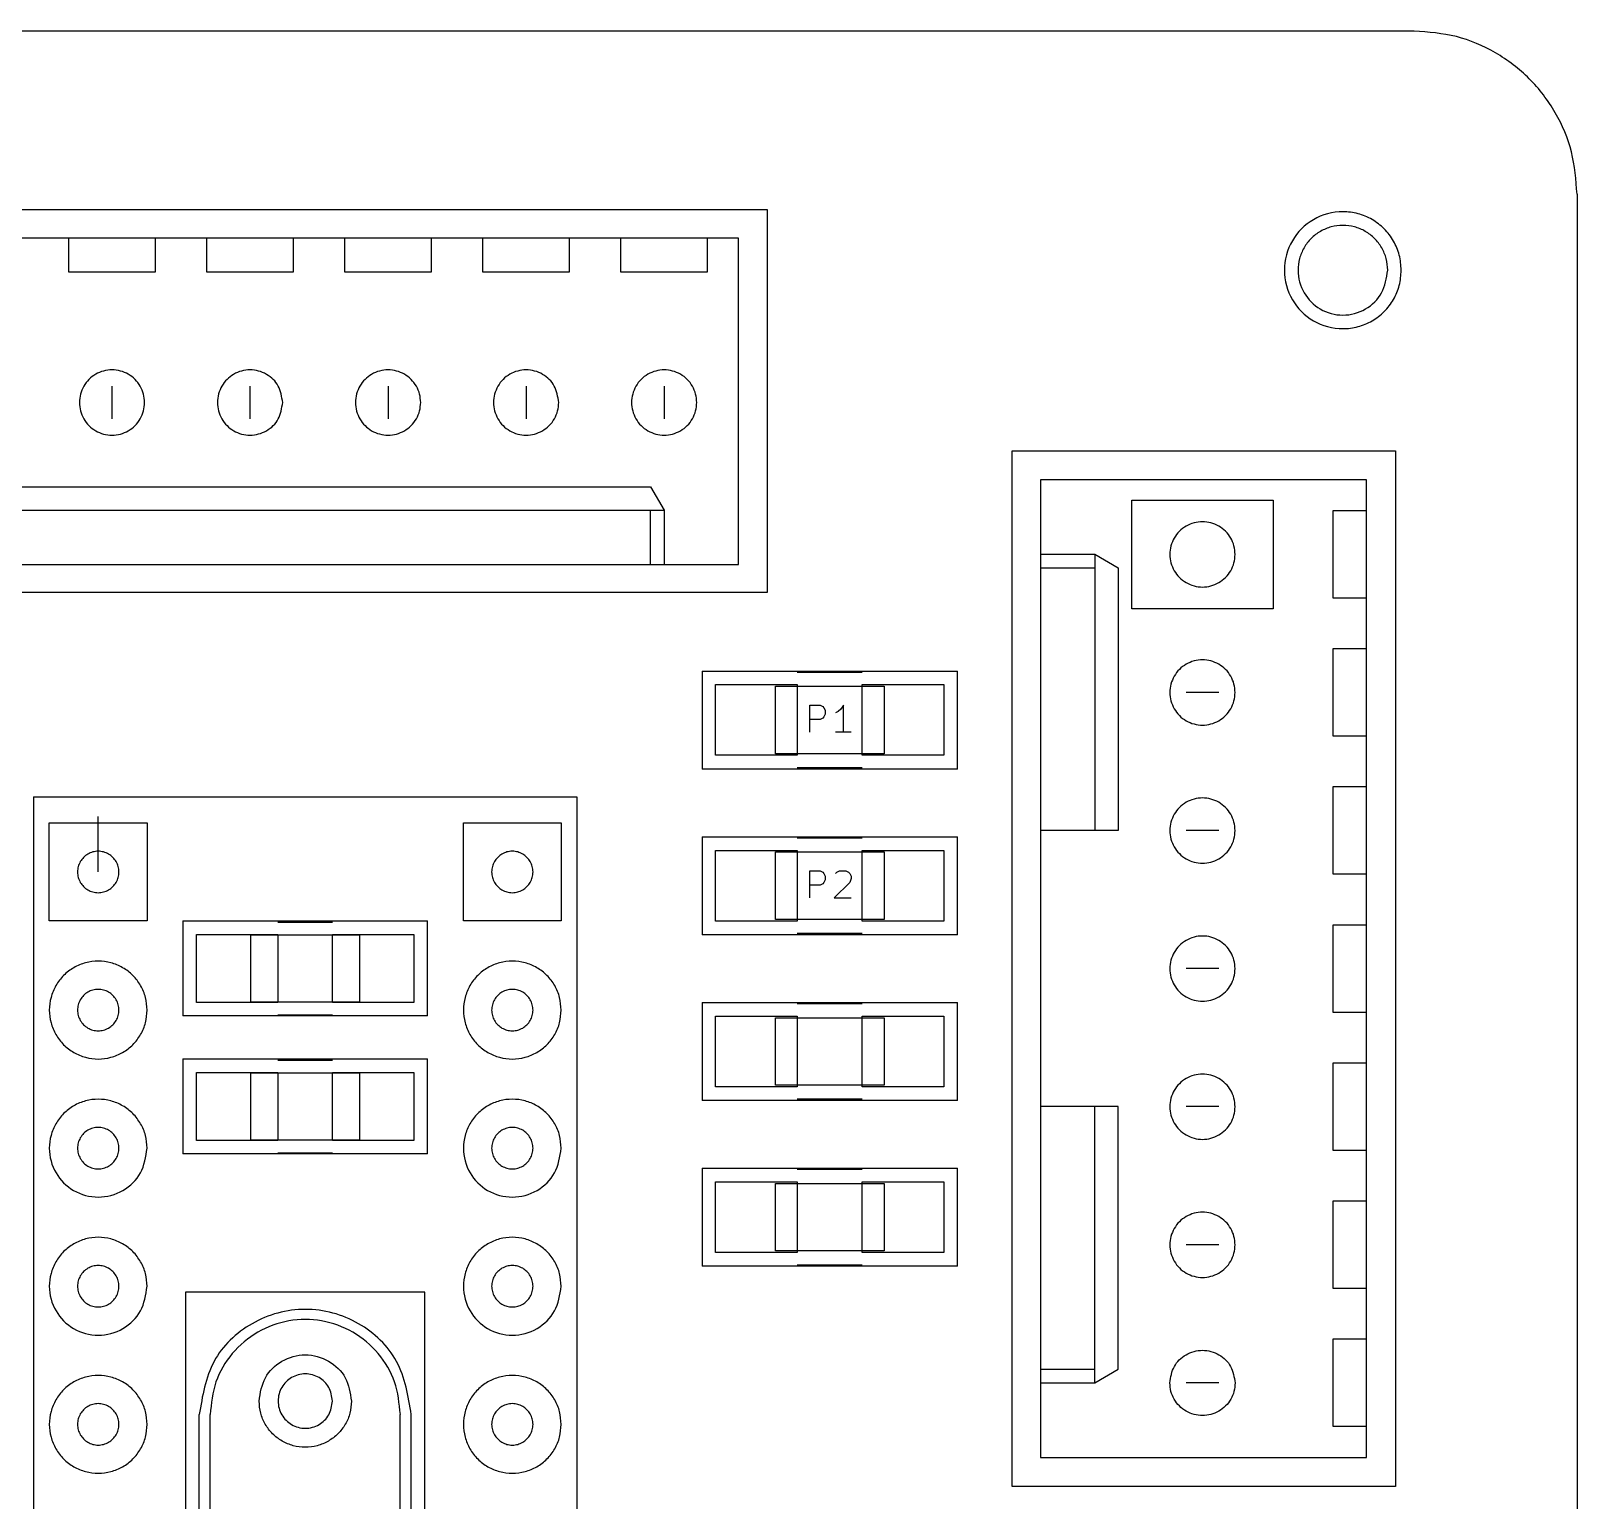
# Model space of a CAD drawing. Extents: x 5 to 6006, y -4927 to -37.
# Drawn here: x 2844 to 6006, y -3040 to -37 of the extents above; entities that cross this region are included whole.
import ezdxf

# ---------------------------------------------------------------- set-up
doc = ezdxf.new("R2010")
doc.units = 0
doc.layers.get('0').update_dxf_attribs({"linetype": 'CONTINUOUS'})

msp = doc.modelspace()

# ---------------------------------------------------------------- linework, layer by layer
at = {"color": 7}
for p, q in [((338.666667, -37.479111), (5672.102222, -37.479111)), ((6005.406667, -371.065778), (6005.406667, -4593.110222)), ((2516.575556, -402.392444), (4349.891111, -402.392444)), ((4349.891111, -402.392444), (4349.891111, -1185.559111)), ((4291.188889, -461.094667), (2575.56, -461.094667)), ((2921, -461.094667), (2921, -529.956889)), ((3098.8, -529.956889), (3098.8, -461.094667)), ((3203.222222, -461.094667), (3203.222222, -529.956889)), ((3381.022222, -529.956889), (3381.022222, -461.094667)), ((3485.444444, -461.094667), (3485.444444, -529.956889)), ((3663.244444, -529.956889), (3663.244444, -461.094667)), ((3767.666667, -461.094667), (3767.666667, -529.956889)), ((3945.466667, -529.956889), (3945.466667, -461.094667)), ((4049.888889, -461.094667), (4049.888889, -529.956889)), ((4227.688889, -529.956889), (4227.688889, -461.094667)), ((4291.188889, -1127.985778), (4291.188889, -461.094667)), ((2921, -529.956889), (3098.8, -529.956889)), ((3203.222222, -529.956889), (3381.022222, -529.956889)), ((3485.444444, -529.956889), (3663.244444, -529.956889)), ((3767.666667, -529.956889), (3945.466667, -529.956889)), ((4049.888889, -529.956889), (4227.688889, -529.956889)), ((5618.339453, -526.522244), (5618.339453, -526.522244)), ((5646.117176, -526.522244), (5646.117176, -526.522244)), ((3009.9, -763.354667), (3009.9, -829.959111)), ((3292.122222, -763.354667), (3292.122222, -829.959111)), ((3574.344444, -763.354667), (3574.344444, -829.959111)), ((3856.566667, -763.354667), (3856.566667, -829.959111)), ((4138.788889, -763.354667), (4138.788889, -829.959111)), ((3076.764089, -796.899628), (3076.764089, -796.899628)), ((3358.986311, -796.899628), (3358.986311, -796.899628)), ((3641.208533, -796.899628), (3641.208533, -796.899628)), ((3923.430756, -796.899628), (3923.430756, -796.899628)), ((4205.652978, -796.899628), (4205.652978, -796.899628)), ((4850.553333, -895.999111), (5634.002222, -895.999111)), ((4850.553333, -3012.665778), (4850.553333, -895.999111)), ((5634.002222, -895.999111), (5634.002222, -3012.665778)), ((2755.617778, -969.094667), (4111.131111, -969.094667)), ((4111.131111, -969.094667), (4138.788889, -1016.790222)), ((5575.017778, -954.983556), (4908.408889, -954.983556)), ((4908.408889, -954.983556), (4908.408889, -2952.834667)), ((5575.017778, -2952.834667), (5575.017778, -954.983556)), ((5094.957778, -996.188), (5383.953333, -996.188)), ((5094.957778, -1218.296889), (5094.957778, -996.188)), ((5383.953333, -996.188), (5383.953333, -1218.296889)), ((2727.677778, -1016.790222), (4138.788889, -1016.790222)), ((4111.131111, -1127.985778), (4111.131111, -1016.790222)), ((4138.788889, -1016.790222), (4138.788889, -1127.985778)), ((5575.017778, -1018.201333), (5506.155556, -1018.201333)), ((5506.155556, -1018.201333), (5506.155556, -1196.001333)), ((2575.56, -1127.985778), (4291.188889, -1127.985778)), ((4908.408889, -1107.101333), (5019.604444, -1107.101333)), ((4908.408889, -1135.041333), (5019.604444, -1135.041333)), ((5019.604444, -1107.101333), (5019.604444, -1671.545778)), ((5019.604444, -1107.101333), (5067.3, -1135.041333)), ((5067.3, -1135.041333), (5067.3, -1671.545778)), ((5306.319362, -1107.344073), (5306.319362, -1107.344073)), ((4349.891111, -1185.559111), (2516.575556, -1185.559111)), ((5506.155556, -1196.001333), (5575.017778, -1196.001333)), ((5383.953333, -1218.296889), (5094.957778, -1218.296889)), ((5575.017778, -1300.423556), (5506.155556, -1300.423556)), ((5506.155556, -1300.423556), (5506.155556, -1478.223556)), ((4216.4, -1345.861333), (4738.511111, -1345.861333)), ((4216.4, -1345.861333), (4216.4, -1545.956889)), ((4410.851111, -1348.119111), (4544.06, -1348.119111)), ((4738.511111, -1545.956889), (4738.511111, -1345.861333)), ((4244.057778, -1518.016889), (4244.057778, -1373.519111)), ((4244.057778, -1373.519111), (4410.851111, -1373.519111)), ((4366.542222, -1514.630222), (4366.542222, -1376.905778)), ((4366.542222, -1376.905778), (4588.651111, -1376.905778)), ((4410.851111, -1373.519111), (4410.851111, -1518.016889)), ((4544.06, -1518.016889), (4544.06, -1373.519111)), ((4544.06, -1373.519111), (4710.853333, -1373.519111)), ((4588.651111, -1376.905778), (4588.651111, -1514.630222)), ((4710.853333, -1373.519111), (4710.853333, -1518.016889)), ((5272.757778, -1389.323556), (5206.153333, -1389.323556)), ((5306.319362, -1389.566238), (5306.319362, -1389.566238)), ((4436.533333, -1470.885778), (4436.533333, -1415.570222)), ((4436.533333, -1415.570222), (4457.7, -1415.570222)), ((4457.7, -1415.570222), (4463.062222, -1418.110222)), ((4463.062222, -1418.110222), (4465.602222, -1420.650222)), ((4465.602222, -1420.650222), (4468.142222, -1426.012444)), ((4505.395556, -1415.570222), (4500.033333, -1423.472444)), ((4505.395556, -1470.885778), (4505.395556, -1415.570222)), ((4457.7, -1444.639111), (4436.533333, -1444.639111)), ((4463.062222, -1441.816889), (4457.7, -1444.639111)), ((4465.602222, -1439.276889), (4463.062222, -1441.816889)), ((4468.142222, -1433.914667), (4465.602222, -1439.276889)), ((4468.142222, -1426.012444), (4468.142222, -1433.914667)), ((4494.671111, -1428.552444), (4489.308889, -1431.374667)), ((4500.033333, -1423.472444), (4494.671111, -1428.552444)), ((4521.2, -1470.885778), (4489.308889, -1470.885778)), ((5506.155556, -1478.223556), (5575.017778, -1478.223556)), ((4588.651111, -1514.630222), (4366.542222, -1514.630222)), ((4738.511111, -1545.956889), (4216.4, -1545.956889)), ((4410.851111, -1518.016889), (4244.057778, -1518.016889)), ((4544.06, -1543.699111), (4410.851111, -1543.699111)), ((4710.853333, -1518.016889), (4544.06, -1518.016889)), ((2849.597778, -1602.965778), (3960.706667, -1602.965778)), ((2849.597778, -1602.965778), (2849.597778, -3603.074667)), ((3960.706667, -1602.965778), (3960.706667, -3603.074667)), ((5575.017778, -1582.645778), (5506.155556, -1582.645778)), ((5506.155556, -1582.645778), (5506.155556, -1760.445778)), ((2981.677778, -1756.212444), (2981.677778, -1643.323556)), ((2881.771111, -1856.401333), (2881.771111, -1656.305778)), ((2881.771111, -1656.305778), (3081.866667, -1656.305778)), ((3081.866667, -1656.305778), (3081.866667, -1856.401333)), ((3728.437778, -1856.401333), (3728.437778, -1656.305778)), ((3728.437778, -1656.305778), (3928.533333, -1656.305778)), ((3928.533333, -1656.305778), (3928.533333, -1856.401333)), ((5019.604444, -1671.545778), (4908.408889, -1671.545778)), ((5067.3, -1671.545778), (5019.604444, -1671.545778)), ((5272.757778, -1671.545778), (5206.153333, -1671.545778)), ((5306.319362, -1671.788461), (5306.319362, -1671.788461)), ((4216.4, -1684.528), (4738.511111, -1684.528)), ((4216.4, -1684.528), (4216.4, -1884.623556)), ((4410.851111, -1686.785778), (4544.06, -1686.785778)), ((4738.511111, -1884.623556), (4738.511111, -1684.528)), ((4244.057778, -1856.683556), (4244.057778, -1712.185778)), ((4244.057778, -1712.185778), (4410.851111, -1712.185778)), ((4366.542222, -1853.296889), (4366.542222, -1715.572444)), ((4366.542222, -1715.572444), (4588.651111, -1715.572444)), ((4410.851111, -1712.185778), (4410.851111, -1856.683556)), ((4544.06, -1856.683556), (4544.06, -1712.185778)), ((4544.06, -1712.185778), (4710.853333, -1712.185778)), ((4588.651111, -1715.572444), (4588.651111, -1853.296889)), ((4710.853333, -1712.185778), (4710.853333, -1856.683556)), ((3024.208667, -1756.455127), (3024.208667, -1756.455127)), ((3870.875333, -1756.455127), (3870.875333, -1756.455127)), ((4436.533333, -1809.552444), (4436.533333, -1754.236889)), ((4436.533333, -1754.236889), (4457.7, -1754.236889)), ((4457.7, -1754.236889), (4463.062222, -1756.776889)), ((4463.062222, -1756.776889), (4465.602222, -1759.316889)), ((4465.602222, -1759.316889), (4468.142222, -1764.679111)), ((4468.142222, -1764.679111), (4468.142222, -1772.581333)), ((4489.308889, -1759.316889), (4492.131111, -1756.776889)), ((4492.131111, -1756.776889), (4497.493333, -1754.236889)), ((4497.493333, -1754.236889), (4510.475556, -1754.236889)), ((4510.475556, -1754.236889), (4515.837778, -1756.776889)), ((4515.837778, -1756.776889), (4518.66, -1759.316889)), ((4518.66, -1759.316889), (4521.2, -1764.679111)), ((4521.2, -1770.041333), (4518.66, -1777.943556)), ((4521.2, -1764.679111), (4521.2, -1770.041333)), ((5506.155556, -1760.445778), (5575.017778, -1760.445778)), ((4457.7, -1783.305778), (4436.533333, -1783.305778)), ((4463.062222, -1780.483556), (4457.7, -1783.305778)), ((4465.602222, -1777.943556), (4463.062222, -1780.483556)), ((4468.142222, -1772.581333), (4465.602222, -1777.943556)), ((4518.66, -1777.943556), (4486.768889, -1809.552444)), ((4486.768889, -1809.552444), (4521.2, -1809.552444)), ((3081.866667, -1856.401333), (2881.771111, -1856.401333)), ((3154.962222, -1856.119111), (3655.06, -1856.119111)), ((3154.962222, -1856.119111), (3154.962222, -2050.570222)), ((3460.608889, -1859.505778), (3349.413333, -1859.505778)), ((3655.06, -2050.570222), (3655.06, -1856.119111)), ((3928.533333, -1856.401333), (3728.437778, -1856.401333)), ((4410.851111, -1856.683556), (4244.057778, -1856.683556)), ((4588.651111, -1853.296889), (4366.542222, -1853.296889)), ((4710.853333, -1856.683556), (4544.06, -1856.683556)), ((5575.017778, -1864.868), (5506.155556, -1864.868)), ((5506.155556, -1864.868), (5506.155556, -2042.668)), ((3182.902222, -2023.194667), (3182.902222, -1884.341333)), ((3182.902222, -1884.341333), (3349.413333, -1884.341333)), ((3294.097778, -2022.630222), (3294.097778, -1884.905778)), ((3294.097778, -1884.905778), (3516.206667, -1884.905778)), ((3349.413333, -1884.341333), (3349.413333, -2023.194667)), ((3460.608889, -2023.194667), (3460.608889, -1884.341333)), ((3460.608889, -1884.341333), (3627.402222, -1884.341333)), ((3516.206667, -1884.905778), (3516.206667, -2022.630222)), ((3627.402222, -1884.341333), (3627.402222, -2023.194667)), ((4738.511111, -1884.623556), (4216.4, -1884.623556)), ((4544.06, -1882.365778), (4410.851111, -1882.365778)), ((5272.757778, -1953.768), (5206.153333, -1953.768)), ((5306.319362, -1954.010683), (5306.319362, -1954.010683)), ((3349.413333, -2023.194667), (3182.902222, -2023.194667)), ((3516.206667, -2022.630222), (3294.097778, -2022.630222)), ((3627.402222, -2023.194667), (3460.608889, -2023.194667)), ((4216.4, -2023.194667), (4738.511111, -2023.194667)), ((4216.4, -2023.194667), (4216.4, -2223.290222)), ((4738.511111, -2223.290222), (4738.511111, -2023.194667)), ((3024.208667, -2038.67735), (3024.208667, -2038.67735)), ((3081.875416, -2038.67735), (3081.875416, -2038.67735)), ((3655.06, -2050.570222), (3154.962222, -2050.570222)), ((3349.413333, -2048.312444), (3460.608889, -2048.312444)), ((3870.875333, -2038.67735), (3870.875333, -2038.67735)), ((3928.542082, -2038.677349), (3928.542082, -2038.67735)), ((4244.057778, -2195.350222), (4244.057778, -2050.852444)), ((4244.057778, -2050.852444), (4410.851111, -2050.852444)), ((4366.542222, -2191.963556), (4366.542222, -2054.239111)), ((4366.542222, -2054.239111), (4588.651111, -2054.239111)), ((4410.851111, -2025.452444), (4544.06, -2025.452444)), ((4410.851111, -2050.852444), (4410.851111, -2195.350222)), ((4544.06, -2195.350222), (4544.06, -2050.852444)), ((4544.06, -2050.852444), (4710.853333, -2050.852444)), ((4588.651111, -2054.239111), (4588.651111, -2191.963556)), ((4710.853333, -2050.852444), (4710.853333, -2195.350222)), ((5506.155556, -2042.668), (5575.017778, -2042.668)), ((3154.962222, -2138.341333), (3655.06, -2138.341333)), ((3154.962222, -2138.341333), (3154.962222, -2332.792444)), ((3460.608889, -2141.728), (3349.413333, -2141.728)), ((3655.06, -2332.792444), (3655.06, -2138.341333)), ((5575.017778, -2147.090222), (5506.155556, -2147.090222)), ((5506.155556, -2147.090222), (5506.155556, -2324.890222)), ((3182.902222, -2305.416889), (3182.902222, -2166.563556)), ((3182.902222, -2166.563556), (3349.413333, -2166.563556)), ((3294.097778, -2304.852444), (3294.097778, -2167.128)), ((3294.097778, -2167.128), (3516.206667, -2167.128)), ((3349.413333, -2166.563556), (3349.413333, -2305.416889)), ((3460.608889, -2305.416889), (3460.608889, -2166.563556)), ((3460.608889, -2166.563556), (3627.402222, -2166.563556)), ((3516.206667, -2167.128), (3516.206667, -2304.852444)), ((3627.402222, -2166.563556), (3627.402222, -2305.416889)), ((4410.851111, -2195.350222), (4244.057778, -2195.350222)), ((4588.651111, -2191.963556), (4366.542222, -2191.963556)), ((4710.853333, -2195.350222), (4544.06, -2195.350222)), ((4738.511111, -2223.290222), (4216.4, -2223.290222)), ((4544.06, -2221.032444), (4410.851111, -2221.032444)), ((5019.604444, -2235.990222), (4908.408889, -2235.990222)), ((5019.604444, -2800.434667), (5019.604444, -2235.990222)), ((5067.3, -2235.990222), (5019.604444, -2235.990222)), ((5067.3, -2772.776889), (5067.3, -2235.990222)), ((5272.757778, -2235.990222), (5206.153333, -2235.990222)), ((5306.319362, -2236.232905), (5306.319362, -2236.232905)), ((3349.413333, -2305.416889), (3182.902222, -2305.416889)), ((3516.206667, -2304.852444), (3294.097778, -2304.852444)), ((3627.402222, -2305.416889), (3460.608889, -2305.416889)), ((3024.208667, -2320.899713), (3024.208667, -2320.899713)), ((3081.875416, -2320.899713), (3081.875416, -2320.899713)), ((3655.06, -2332.792444), (3154.962222, -2332.792444)), ((3349.413333, -2330.534667), (3460.608889, -2330.534667)), ((3870.875333, -2320.899713), (3870.875333, -2320.899713)), ((3928.542082, -2320.899713), (3928.542082, -2320.899713)), ((5506.155556, -2324.890222), (5575.017778, -2324.890222)), ((4216.4, -2361.861333), (4738.511111, -2361.861333)), ((4216.4, -2361.861333), (4216.4, -2561.956889)), ((4410.851111, -2364.119111), (4544.06, -2364.119111)), ((4738.511111, -2561.956889), (4738.511111, -2361.861333)), ((4244.057778, -2534.016889), (4244.057778, -2389.519111)), ((4244.057778, -2389.519111), (4410.851111, -2389.519111)), ((4366.542222, -2530.630222), (4366.542222, -2392.905778)), ((4366.542222, -2392.905778), (4588.651111, -2392.905778)), ((4410.851111, -2389.519111), (4410.851111, -2534.016889)), ((4544.06, -2534.016889), (4544.06, -2389.519111)), ((4544.06, -2389.519111), (4710.853333, -2389.519111)), ((4588.651111, -2392.905778), (4588.651111, -2530.630222)), ((4710.853333, -2389.519111), (4710.853333, -2534.016889)), ((5575.017778, -2429.312444), (5506.155556, -2429.312444)), ((5506.155556, -2429.312444), (5506.155556, -2607.112444)), ((5272.757778, -2518.212444), (5206.153333, -2518.212444)), ((5306.319362, -2518.455268), (5306.319362, -2518.455268)), ((4410.851111, -2534.016889), (4244.057778, -2534.016889)), ((4588.651111, -2530.630222), (4366.542222, -2530.630222)), ((4544.06, -2559.699111), (4410.851111, -2559.699111)), ((4710.853333, -2534.016889), (4544.06, -2534.016889)), ((4738.511111, -2561.956889), (4216.4, -2561.956889)), ((3024.208667, -2603.121935), (3024.208667, -2603.121935)), ((3081.875416, -2603.121935), (3081.875416, -2603.121935)), ((3649.415556, -2615.296889), (3160.606667, -2615.296889)), ((3160.606667, -2615.296889), (3160.606667, -3615.492444)), ((3649.415556, -3615.492444), (3649.415556, -2615.296889)), ((3870.875333, -2603.121935), (3870.875333, -2603.121935)), ((3928.542082, -2603.121935), (3928.542082, -2603.121935)), ((5506.155556, -2607.112444), (5575.017778, -2607.112444)), ((5575.017778, -2711.534667), (5506.155556, -2711.534667)), ((5506.155556, -2711.534667), (5506.155556, -2889.334667)), ((4908.408889, -2772.776889), (5019.604444, -2772.776889)), ((5019.604444, -2800.434667), (5067.3, -2772.776889)), ((4908.408889, -2800.434667), (5019.604444, -2800.434667)), ((5272.757778, -2800.434667), (5206.153333, -2800.434667)), ((5306.319362, -2800.688667), (5306.319362, -2800.688667)), ((3460.764111, -2837.800889), (3460.764111, -2837.800889)), ((3499.653204, -2837.800889), (3499.653204, -2837.800889)), ((3188.264444, -3365.443556), (3188.264444, -2865.345778)), ((3210.56, -3365.443556), (3210.56, -2865.345778)), ((3210.56, -3365.443556), (3210.56, -2865.345778)), ((3599.462222, -3365.443556), (3599.462222, -2865.345778)), ((3599.462222, -3365.443556), (3599.462222, -2865.345778)), ((3621.757778, -3365.443556), (3621.757778, -2865.345778)), ((3024.208667, -2885.355333), (3024.208667, -2885.355333)), ((3081.875416, -2885.355333), (3081.875416, -2885.355333)), ((3870.875333, -2885.355333), (3870.875333, -2885.355333)), ((3928.542082, -2885.355333), (3928.542082, -2885.355333)), ((5506.155556, -2889.334667), (5575.017778, -2889.334667)), ((4908.408889, -2952.834667), (5575.017778, -2952.834667)), ((5634.002222, -3012.665778), (4850.553333, -3012.665778))]:
    msp.add_line(p, q, dxfattribs=at)
for points, knots in [([(6005.547778, -371.077067), (6003.325767, -341.905992), (5998.900135, -283.805244), (5963.925234, -202.524821), (5910.714251, -132.577686), (5840.767251, -79.366525), (5759.486917, -44.391418), (5701.38618, -39.965638), (5672.215111, -37.743553)], [0, 0, 0, 0, 87.25826, 173.794425, 261.052685, 348.310945, 434.847109, 522.105369, 522.105369, 522.105369, 522.105369]), ([(5646.117176, -526.522244), (5645.320908, -536.974603), (5643.734963, -557.792823), (5631.202569, -586.927247), (5612.134019, -611.957271), (5587.074344, -631.152719), (5557.931538, -643.209675), (5516.320699, -648.768468), (5464.075679, -634.756963), (5418.470237, -589.061698), (5401.522993, -526.522244), (5418.470237, -463.982791), (5464.075679, -418.287526), (5516.320699, -404.276021), (5557.931538, -409.834814), (5587.074344, -421.89177), (5612.134019, -441.087218), (5631.202569, -466.117242), (5643.734963, -495.251665), (5645.320908, -516.069886), (5646.117176, -526.522244)], [0, 0, 0, 0, 31.26753, 62.276309, 93.543839, 124.811368, 155.820148, 187.087678, 249.540245, 310.140488, 372.593056, 435.045623, 495.645867, 558.098434, 589.365964, 620.374743, 651.642273, 682.909802, 713.918582, 745.186112, 745.186112, 745.186112, 745.186112]), ([(5618.339453, -526.522244), (5615.819991, -542.681625), (5610.855793, -574.521104), (5574.362083, -609.572636), (5526.755992, -622.564488), (5478.655857, -609.562184), (5443.614972, -574.561984), (5432.85517, -534.466108), (5437.122114, -502.534406), (5446.374945, -480.162169), (5461.106398, -460.956078), (5480.315445, -446.225949), (5502.674572, -436.964873), (5526.672428, -433.796582), (5550.672684, -436.964822), (5573.024648, -446.226151), (5592.260125, -460.955313), (5606.893162, -480.165014), (5616.5113, -502.523848), (5617.728383, -518.500652), (5618.339453, -526.522244)], [0, 0, 0, 0, 47.928731, 94.435911, 142.364643, 190.293374, 236.800554, 284.729285, 308.725309, 332.522758, 356.518782, 380.514806, 404.312254, 428.308279, 452.304303, 476.101751, 500.097775, 524.0938, 547.891248, 571.887272, 571.887272, 571.887272, 571.887272]), ([(3076.764089, -796.899628), (3076.319674, -802.733504), (3075.434521, -814.352977), (3068.43952, -830.613917), (3057.797327, -844.584583), (3043.807912, -855.29668), (3027.551964, -862.032182), (3010.097271, -864.336338), (2992.644282, -862.032182), (2976.383246, -855.29668), (2962.412606, -844.584583), (2951.700502, -830.613917), (2944.965002, -814.352977), (2942.660846, -796.899628), (2944.965002, -779.446279), (2951.700502, -763.185339), (2962.412606, -749.214673), (2976.383246, -738.502576), (2992.644282, -731.767074), (3010.097271, -729.462918), (3027.551964, -731.767074), (3043.807912, -738.502576), (3057.797327, -749.214673), (3068.43952, -763.185339), (3075.434521, -779.446279), (3076.319674, -791.065753), (3076.764089, -796.899628)], [0, 0, 0, 0, 17.451624, 34.758829, 52.210453, 69.662077, 86.969282, 104.420906, 121.87253, 139.179735, 156.631359, 174.082983, 191.390188, 208.841812, 226.293436, 243.600641, 261.052265, 278.503889, 295.811094, 313.262718, 330.714342, 348.021547, 365.473171, 382.924795, 400.232, 417.683624, 417.683624, 417.683624, 417.683624]), ([(3358.986311, -796.899628), (3357.151885, -808.651043), (3353.537441, -831.80533), (3327.027134, -857.309625), (3298.126166, -865.130021), (3274.868709, -862.02738), (3258.604787, -855.298111), (3244.635339, -844.583681), (3233.921371, -830.616078), (3227.192101, -814.345274), (3224.088849, -791.122295), (3231.914159, -761.961684), (3257.398396, -736.507038), (3292.38026, -727.050831), (3327.002819, -736.499435), (3353.543659, -761.99142), (3357.153978, -785.147369), (3358.986311, -796.899628)], [0, 0, 0, 0, 34.857206, 68.680557, 103.537763, 120.989387, 138.296592, 155.748216, 173.19984, 190.507045, 207.958669, 242.815875, 276.639227, 311.496432, 346.353638, 380.17699, 415.034196, 415.034196, 415.034196, 415.034196]), ([(3641.208533, -796.899628), (3640.764106, -802.733496), (3639.878928, -814.352954), (3632.884112, -830.614009), (3622.241213, -844.584238), (3608.254434, -855.297964), (3591.988701, -862.027419), (3568.764074, -865.129998), (3539.604097, -857.309632), (3514.149927, -831.805328), (3504.691011, -796.899628), (3514.149927, -761.993928), (3539.604097, -736.489624), (3568.764074, -728.669258), (3591.988701, -731.771837), (3608.254434, -738.501293), (3622.241213, -749.215019), (3632.884112, -763.185248), (3639.878928, -779.446302), (3640.764106, -791.065761), (3641.208533, -796.899628)], [0, 0, 0, 0, 17.451624, 34.758829, 52.210453, 69.662077, 86.969282, 104.420906, 139.278112, 173.101463, 207.958669, 242.815875, 276.639227, 311.496432, 328.948056, 346.255262, 363.706885, 381.158509, 398.465715, 415.917338, 415.917338, 415.917338, 415.917338]), ([(3923.430756, -796.899628), (3922.98634, -802.733504), (3922.101187, -814.352977), (3915.106186, -830.613917), (3904.463993, -844.584583), (3890.474579, -855.29668), (3874.218631, -862.032182), (3856.763937, -864.336338), (3839.310949, -862.032182), (3823.049913, -855.29668), (3809.079273, -844.584583), (3798.367169, -830.613917), (3791.63167, -814.352979), (3789.327509, -796.899622), (3791.63168, -779.446304), (3798.367127, -763.185247), (3809.079431, -749.215019), (3823.049325, -738.501293), (3839.313129, -731.771837), (3862.570625, -728.669258), (3891.471574, -736.489624), (3917.981887, -761.993928), (3921.59633, -785.148214), (3923.430756, -796.899628)], [0, 0, 0, 0, 17.451624, 34.758829, 52.210453, 69.662077, 86.969282, 104.420906, 121.87253, 139.179735, 156.631359, 174.082983, 191.390188, 208.841812, 226.293436, 243.600641, 261.052265, 278.503889, 295.811094, 313.262718, 348.119924, 381.943275, 416.800481, 416.800481, 416.800481, 416.800481]), ([(4205.652978, -796.899628), (4205.208562, -802.733504), (4204.323409, -814.352977), (4197.328409, -830.613917), (4186.686216, -844.584583), (4172.696801, -855.29668), (4156.440853, -862.032182), (4138.986159, -864.336338), (4121.533171, -862.032182), (4105.272135, -855.29668), (4091.301495, -844.584583), (4080.589391, -830.613917), (4073.853891, -814.352977), (4071.549734, -796.899628), (4073.853891, -779.446279), (4080.589391, -763.185339), (4091.301495, -749.214673), (4105.272135, -738.502576), (4121.533171, -731.767074), (4138.986159, -729.462918), (4156.440853, -731.767074), (4172.696801, -738.502576), (4186.686216, -749.214673), (4197.328409, -763.185339), (4204.323409, -779.446279), (4205.208562, -791.065753), (4205.652978, -796.899628)], [0, 0, 0, 0, 17.451624, 34.758829, 52.210453, 69.662077, 86.969282, 104.420906, 121.87253, 139.179735, 156.631359, 174.082983, 191.390188, 208.841812, 226.293436, 243.600641, 261.052265, 278.503889, 295.811094, 313.262718, 330.714342, 348.021547, 365.473171, 382.924795, 400.232, 417.683624, 417.683624, 417.683624, 417.683624]), ([(5306.319362, -1107.344073), (5305.874947, -1113.177948), (5304.989794, -1124.797421), (5297.994793, -1141.058362), (5287.3526, -1155.029027), (5273.363186, -1165.741124), (5257.107237, -1172.476627), (5239.652544, -1174.780782), (5222.199556, -1172.476627), (5205.938519, -1165.741124), (5191.96788, -1155.029027), (5181.255776, -1141.058362), (5174.520275, -1124.797421), (5172.216119, -1107.344073), (5174.520275, -1089.890724), (5181.255776, -1073.629783), (5191.96788, -1059.659118), (5205.938519, -1048.947021), (5222.199556, -1042.211519), (5239.652544, -1039.907363), (5257.107237, -1042.211519), (5273.363186, -1048.947021), (5287.3526, -1059.659118), (5297.994793, -1073.629783), (5304.989794, -1089.890724), (5305.874947, -1101.510197), (5306.319362, -1107.344073)], [0, 0, 0, 0, 17.451624, 34.758829, 52.210453, 69.662077, 86.969282, 104.420906, 121.87253, 139.179735, 156.631359, 174.082983, 191.390188, 208.841812, 226.293436, 243.600641, 261.052265, 278.503889, 295.811094, 313.262718, 330.714342, 348.021547, 365.473171, 382.924795, 400.232, 417.683624, 417.683624, 417.683624, 417.683624]), ([(5306.319362, -1389.566238), (5305.874947, -1395.400114), (5304.989794, -1407.019587), (5297.994793, -1423.280528), (5287.3526, -1437.251193), (5273.363186, -1447.96329), (5257.107237, -1454.698792), (5239.652544, -1457.002948), (5222.199556, -1454.698792), (5205.938519, -1447.96329), (5191.96788, -1437.251193), (5181.255776, -1423.280528), (5174.520275, -1407.019587), (5172.216119, -1389.566238), (5174.520275, -1372.11289), (5181.255776, -1355.851949), (5191.96788, -1341.881284), (5205.938519, -1331.169187), (5222.199556, -1324.433685), (5239.652544, -1322.129529), (5257.107237, -1324.433685), (5273.363186, -1331.169187), (5287.3526, -1341.881284), (5297.994793, -1355.851949), (5304.989794, -1372.11289), (5305.874947, -1383.732363), (5306.319362, -1389.566238)], [0, 0, 0, 0, 17.451624, 34.758829, 52.210453, 69.662077, 86.969282, 104.420906, 121.87253, 139.179735, 156.631359, 174.082983, 191.390188, 208.841812, 226.293436, 243.600641, 261.052265, 278.503889, 295.811094, 313.262718, 330.714342, 348.021547, 365.473171, 382.924795, 400.232, 417.683624, 417.683624, 417.683624, 417.683624]), ([(5306.319362, -1671.788461), (5305.874947, -1677.622336), (5304.989794, -1689.241809), (5297.994793, -1705.50275), (5287.3526, -1719.473415), (5273.363186, -1730.185512), (5257.107237, -1736.921015), (5239.652544, -1739.22517), (5222.199556, -1736.921015), (5205.938519, -1730.185512), (5191.96788, -1719.473415), (5181.255776, -1705.50275), (5174.520275, -1689.241809), (5172.216119, -1671.788461), (5174.520275, -1654.335112), (5181.255776, -1638.074171), (5191.96788, -1624.103506), (5205.938519, -1613.391409), (5222.199556, -1606.655907), (5239.652544, -1604.351751), (5257.107237, -1606.655907), (5273.363186, -1613.391409), (5287.3526, -1624.103506), (5297.994793, -1638.074171), (5304.989794, -1654.335112), (5305.874947, -1665.954585), (5306.319362, -1671.788461)], [0, 0, 0, 0, 17.451624, 34.758829, 52.210453, 69.662077, 86.969282, 104.420906, 121.87253, 139.179735, 156.631359, 174.082983, 191.390188, 208.841812, 226.293436, 243.600641, 261.052265, 278.503889, 295.811094, 313.262718, 330.714342, 348.021547, 365.473171, 382.924795, 400.232, 417.683624, 417.683624, 417.683624, 417.683624]), ([(3024.208667, -1756.455127), (3023.926462, -1760.159646), (3023.364389, -1767.538026), (3018.922555, -1777.863744), (3012.164749, -1786.735134), (3003.281453, -1793.537329), (2992.958905, -1797.814382), (2981.875152, -1799.277524), (2970.792483, -1797.814382), (2960.466704, -1793.537329), (2951.59533, -1786.735134), (2944.79313, -1777.863744), (2940.516079, -1767.538026), (2939.052937, -1756.455127), (2940.516079, -1745.372229), (2944.79313, -1735.046511), (2951.59533, -1726.17512), (2960.466704, -1719.372925), (2970.792483, -1715.095873), (2981.875152, -1713.632731), (2992.958905, -1715.095873), (3003.281453, -1719.372925), (3012.164749, -1726.17512), (3018.922555, -1735.046511), (3023.364389, -1745.372229), (3023.926462, -1752.750609), (3024.208667, -1756.455127)], [0, 0, 0, 0, 11.081803, 22.071901, 33.153704, 44.235507, 55.225605, 66.307408, 77.389211, 88.379309, 99.461112, 110.542915, 121.533013, 132.614816, 143.696619, 154.686717, 165.76852, 176.850323, 187.84042, 198.922224, 210.004027, 220.994124, 232.075928, 243.157731, 254.147828, 265.229632, 265.229632, 265.229632, 265.229632]), ([(3870.875333, -1756.455127), (3870.593129, -1760.159646), (3870.031056, -1767.538026), (3865.589221, -1777.863744), (3858.831415, -1786.735134), (3849.948119, -1793.537329), (3839.625572, -1797.814382), (3828.541819, -1799.277524), (3817.459149, -1797.814382), (3807.133371, -1793.537329), (3798.261997, -1786.735134), (3791.459797, -1777.863744), (3787.182746, -1767.538026), (3785.719603, -1756.455127), (3787.182746, -1745.372229), (3791.459797, -1735.046511), (3798.261997, -1726.17512), (3807.133371, -1719.372925), (3817.459149, -1715.095873), (3828.541819, -1713.632731), (3839.625572, -1715.095873), (3849.948119, -1719.372925), (3858.831415, -1726.17512), (3865.589221, -1735.046511), (3870.031056, -1745.372229), (3870.593129, -1752.750609), (3870.875333, -1756.455127)], [0, 0, 0, 0, 11.081803, 22.071901, 33.153704, 44.235507, 55.225605, 66.307408, 77.389211, 88.379309, 99.461112, 110.542915, 121.533013, 132.614816, 143.696619, 154.686717, 165.76852, 176.850323, 187.84042, 198.922224, 210.004027, 220.994124, 232.075928, 243.157731, 254.147828, 265.229632, 265.229632, 265.229632, 265.229632]), ([(5306.319362, -1954.010683), (5305.874947, -1959.844558), (5304.989794, -1971.464032), (5297.994793, -1987.724972), (5287.3526, -2001.695638), (5273.363186, -2012.407735), (5257.107237, -2019.143237), (5239.652544, -2021.447393), (5222.199556, -2019.143237), (5205.938519, -2012.407735), (5191.96788, -2001.695638), (5181.255776, -1987.724972), (5174.520275, -1971.464032), (5172.216119, -1954.010683), (5174.520275, -1936.557334), (5181.255776, -1920.296394), (5191.96788, -1906.325728), (5205.938519, -1895.613631), (5222.199556, -1888.878129), (5239.652544, -1886.573973), (5257.107237, -1888.878129), (5273.363186, -1895.613631), (5287.3526, -1906.325728), (5297.994793, -1920.296394), (5304.989794, -1936.557334), (5305.874947, -1948.176808), (5306.319362, -1954.010683)], [0, 0, 0, 0, 17.451624, 34.758829, 52.210453, 69.662077, 86.969282, 104.420906, 121.87253, 139.179735, 156.631359, 174.082983, 191.390188, 208.841812, 226.293436, 243.600641, 261.052265, 278.503889, 295.811094, 313.262718, 330.714342, 348.021547, 365.473171, 382.924795, 400.232, 417.683624, 417.683624, 417.683624, 417.683624]), ([(3081.875416, -2038.677349), (3081.208791, -2047.428187), (3079.881058, -2064.857447), (3069.388527, -2089.248927), (3053.425193, -2110.204984), (3032.441012, -2126.273175), (3008.05702, -2136.376457), (2981.874906, -2139.832699), (2955.69535, -2136.376457), (2931.303725, -2126.273175), (2910.347707, -2110.204984), (2894.279505, -2089.248927), (2884.176227, -2064.857446), (2880.719983, -2038.677349), (2884.176227, -2012.497252), (2894.279506, -1988.105772), (2910.347707, -1967.149714), (2931.303726, -1951.081524), (2955.69535, -1940.978242), (2981.874906, -1937.522), (3008.05702, -1940.978242), (3032.441012, -1951.081524), (3053.425193, -1967.149715), (3069.388527, -1988.105772), (3079.881058, -2012.497252), (3081.208791, -2029.926512), (3081.875416, -2038.67735)], [0, 0, 0, 0, 26.17751, 52.138391, 78.315901, 104.493411, 130.454293, 156.631802, 182.809312, 208.770194, 234.947704, 261.125213, 287.086095, 313.263605, 339.441115, 365.401996, 391.579506, 417.757016, 443.717897, 469.895407, 496.072917, 522.033798, 548.211308, 574.388818, 600.349699, 626.527209, 626.527209, 626.527209, 626.527209]), ([(3928.542082, -2038.67735), (3927.875458, -2047.428188), (3926.547725, -2064.857447), (3916.055194, -2089.248927), (3900.091859, -2110.204985), (3879.107679, -2126.273175), (3854.723687, -2136.376457), (3828.541572, -2139.832699), (3802.362016, -2136.376457), (3777.970392, -2126.273175), (3757.014373, -2110.204984), (3740.946172, -2089.248927), (3730.842893, -2064.857446), (3727.38665, -2038.677349), (3730.842894, -2012.497252), (3740.946172, -1988.105772), (3757.014374, -1967.149714), (3777.970392, -1951.081524), (3802.362016, -1940.978242), (3828.541572, -1937.522), (3854.723687, -1940.978242), (3879.107679, -1951.081524), (3900.091859, -1967.149715), (3916.055194, -1988.105772), (3926.547725, -2012.497252), (3927.875458, -2029.926511), (3928.542082, -2038.677349)], [0, 0, 0, 0, 26.17751, 52.138391, 78.315901, 104.493411, 130.454292, 156.631802, 182.809312, 208.770193, 234.947703, 261.125213, 287.086095, 313.263605, 339.441115, 365.401996, 391.579506, 417.757015, 443.717897, 469.895406, 496.072916, 522.033798, 548.211307, 574.388817, 600.349699, 626.527208, 626.527208, 626.527208, 626.527208]), ([(3024.208667, -2038.67735), (3023.926462, -2042.381868), (3023.364389, -2049.760248), (3018.922555, -2060.085966), (3012.164749, -2068.957356), (3003.281453, -2075.759552), (2992.958905, -2080.036604), (2981.875152, -2081.499746), (2970.792483, -2080.036604), (2960.466704, -2075.759552), (2951.59533, -2068.957356), (2944.79313, -2060.085966), (2940.516079, -2049.760248), (2939.052937, -2038.67735), (2940.516079, -2027.594451), (2944.79313, -2017.268733), (2951.59533, -2008.397343), (2960.466704, -2001.595148), (2970.792483, -1997.318095), (2981.875152, -1995.854953), (2992.958905, -1997.318095), (3003.281453, -2001.595148), (3012.164749, -2008.397343), (3018.922555, -2017.268733), (3023.364389, -2027.594451), (3023.926462, -2034.972831), (3024.208667, -2038.67735)], [0, 0, 0, 0, 11.081803, 22.071901, 33.153704, 44.235507, 55.225605, 66.307408, 77.389211, 88.379309, 99.461112, 110.542915, 121.533013, 132.614816, 143.696619, 154.686717, 165.76852, 176.850323, 187.84042, 198.922224, 210.004027, 220.994124, 232.075928, 243.157731, 254.147828, 265.229632, 265.229632, 265.229632, 265.229632]), ([(3870.875333, -2038.67735), (3870.593129, -2042.381868), (3870.031056, -2049.760248), (3865.589221, -2060.085966), (3858.831415, -2068.957356), (3849.948119, -2075.759552), (3839.625572, -2080.036604), (3828.541819, -2081.499746), (3817.459149, -2080.036604), (3807.133371, -2075.759552), (3798.261997, -2068.957356), (3791.459797, -2060.085966), (3787.182746, -2049.760248), (3785.719603, -2038.67735), (3787.182746, -2027.594451), (3791.459797, -2017.268733), (3798.261997, -2008.397343), (3807.133371, -2001.595148), (3817.459149, -1997.318095), (3828.541819, -1995.854953), (3839.625572, -1997.318095), (3849.948119, -2001.595148), (3858.831415, -2008.397343), (3865.589221, -2017.268733), (3870.031056, -2027.594451), (3870.593129, -2034.972831), (3870.875333, -2038.67735)], [0, 0, 0, 0, 11.081803, 22.071901, 33.153704, 44.235507, 55.225605, 66.307408, 77.389211, 88.379309, 99.461112, 110.542915, 121.533013, 132.614816, 143.696619, 154.686717, 165.76852, 176.850323, 187.84042, 198.922224, 210.004027, 220.994124, 232.075928, 243.157731, 254.147828, 265.229632, 265.229632, 265.229632, 265.229632]), ([(5306.319362, -2236.232905), (5305.874947, -2242.06678), (5304.989794, -2253.686254), (5297.994793, -2269.947194), (5287.3526, -2283.91786), (5273.363186, -2294.629957), (5257.107237, -2301.365459), (5239.652544, -2303.669615), (5222.199556, -2301.365459), (5205.938519, -2294.629957), (5191.96788, -2283.91786), (5181.255776, -2269.947194), (5174.520275, -2253.686254), (5172.216119, -2236.232905), (5174.520275, -2218.779556), (5181.255776, -2202.518616), (5191.96788, -2188.54795), (5205.938519, -2177.835853), (5222.199556, -2171.100351), (5239.652544, -2168.796195), (5257.107237, -2171.100351), (5273.363186, -2177.835853), (5287.3526, -2188.54795), (5297.994793, -2202.518616), (5304.989794, -2218.779556), (5305.874947, -2230.39903), (5306.319362, -2236.232905)], [0, 0, 0, 0, 17.451624, 34.758829, 52.210453, 69.662077, 86.969282, 104.420906, 121.87253, 139.179735, 156.631359, 174.082983, 191.390188, 208.841812, 226.293436, 243.600641, 261.052265, 278.503889, 295.811094, 313.262718, 330.714342, 348.021547, 365.473171, 382.924795, 400.232, 417.683624, 417.683624, 417.683624, 417.683624]), ([(3081.875416, -2320.899713), (3079.126905, -2338.528147), (3073.711403, -2373.262162), (3033.900033, -2411.500234), (2981.966057, -2425.673173), (2929.493122, -2411.488832), (2891.266657, -2373.306759), (2879.52866, -2329.565756), (2884.183526, -2294.731134), (2894.277538, -2270.325032), (2910.348236, -2249.372913), (2931.303585, -2233.303666), (2955.695387, -2223.200665), (2981.874896, -2219.744347), (3008.057023, -2223.20061), (3032.441011, -2233.303886), (3053.425193, -2249.372078), (3069.388527, -2270.328136), (3079.881058, -2294.719616), (3081.208791, -2312.148875), (3081.875416, -2320.899713)], [0, 0, 0, 0, 52.285947, 103.02111, 155.307057, 207.593004, 258.328166, 310.614114, 336.791623, 362.752505, 388.930015, 415.107525, 441.068406, 467.245916, 493.423426, 519.384307, 545.561817, 571.739327, 597.700209, 623.877718, 623.877718, 623.877718, 623.877718]), ([(3928.542082, -2320.899713), (3925.793571, -2338.528147), (3920.37807, -2373.262162), (3880.566699, -2411.500234), (3828.632723, -2425.673173), (3776.159789, -2411.488832), (3737.933324, -2373.306759), (3726.195327, -2329.565756), (3730.850193, -2294.731134), (3740.944205, -2270.325032), (3757.014902, -2249.372913), (3777.970252, -2233.303666), (3802.362054, -2223.200665), (3828.541562, -2219.744347), (3854.72369, -2223.20061), (3879.107678, -2233.303886), (3900.09186, -2249.372078), (3916.055194, -2270.328135), (3926.547725, -2294.719615), (3927.875458, -2312.148875), (3928.542082, -2320.899713)], [0, 0, 0, 0, 52.285947, 103.02111, 155.307057, 207.593004, 258.328166, 310.614114, 336.791623, 362.752505, 388.930015, 415.107525, 441.068406, 467.245916, 493.423426, 519.384307, 545.561817, 571.739327, 597.700208, 623.877718, 623.877718, 623.877718, 623.877718]), ([(3024.208667, -2320.899713), (3023.926462, -2324.604231), (3023.364389, -2331.982612), (3018.922555, -2342.308329), (3012.164749, -2351.17972), (3003.281453, -2357.981915), (2992.958905, -2362.258967), (2981.875152, -2363.722109), (2970.792483, -2362.258967), (2960.466704, -2357.981915), (2951.59533, -2351.17972), (2944.79313, -2342.308329), (2940.516079, -2331.982612), (2939.052937, -2320.899713), (2940.516079, -2309.816814), (2944.79313, -2299.491096), (2951.59533, -2290.619706), (2960.466704, -2283.817511), (2970.792483, -2279.540458), (2981.875152, -2278.077317), (2992.958905, -2279.540458), (3003.281453, -2283.817511), (3012.164749, -2290.619706), (3018.922555, -2299.491096), (3023.364389, -2309.816814), (3023.926462, -2317.195195), (3024.208667, -2320.899713)], [0, 0, 0, 0, 11.081803, 22.071901, 33.153704, 44.235507, 55.225605, 66.307408, 77.389211, 88.379309, 99.461112, 110.542915, 121.533013, 132.614816, 143.696619, 154.686717, 165.76852, 176.850323, 187.84042, 198.922224, 210.004027, 220.994124, 232.075928, 243.157731, 254.147828, 265.229632, 265.229632, 265.229632, 265.229632]), ([(3870.875333, -2320.899713), (3870.593129, -2324.604231), (3870.031056, -2331.982612), (3865.589221, -2342.308329), (3858.831415, -2351.17972), (3849.948119, -2357.981915), (3839.625572, -2362.258967), (3828.541819, -2363.722109), (3817.459149, -2362.258967), (3807.133371, -2357.981915), (3798.261997, -2351.17972), (3791.459797, -2342.308329), (3787.182746, -2331.982612), (3785.719603, -2320.899713), (3787.182746, -2309.816814), (3791.459797, -2299.491096), (3798.261997, -2290.619706), (3807.133371, -2283.817511), (3817.459149, -2279.540458), (3828.541819, -2278.077317), (3839.625572, -2279.540458), (3849.948119, -2283.817511), (3858.831415, -2290.619706), (3865.589221, -2299.491096), (3870.031056, -2309.816814), (3870.593129, -2317.195195), (3870.875333, -2320.899713)], [0, 0, 0, 0, 11.081803, 22.071901, 33.153704, 44.235507, 55.225605, 66.307408, 77.389211, 88.379309, 99.461112, 110.542915, 121.533013, 132.614816, 143.696619, 154.686717, 165.76852, 176.850323, 187.84042, 198.922224, 210.004027, 220.994124, 232.075928, 243.157731, 254.147828, 265.229632, 265.229632, 265.229632, 265.229632]), ([(5306.319362, -2518.455268), (5305.874947, -2524.289144), (5304.989794, -2535.908617), (5297.994793, -2552.169558), (5287.3526, -2566.140223), (5273.363186, -2576.85232), (5257.107237, -2583.587822), (5239.652544, -2585.891978), (5222.199556, -2583.587822), (5205.938519, -2576.85232), (5191.96788, -2566.140223), (5181.255776, -2552.169558), (5174.520275, -2535.908617), (5172.216119, -2518.455268), (5174.520275, -2501.00192), (5181.255776, -2484.740979), (5191.96788, -2470.770314), (5205.938519, -2460.058217), (5222.199556, -2453.322715), (5239.652544, -2451.018559), (5257.107237, -2453.322715), (5273.363186, -2460.058217), (5287.3526, -2470.770314), (5297.994793, -2484.740979), (5304.989794, -2501.00192), (5305.874947, -2512.621393), (5306.319362, -2518.455268)], [0, 0, 0, 0, 17.451624, 34.758829, 52.210453, 69.662077, 86.969282, 104.420906, 121.87253, 139.179735, 156.631359, 174.082983, 191.390188, 208.841812, 226.293436, 243.600641, 261.052265, 278.503889, 295.811094, 313.262718, 330.714342, 348.021547, 365.473171, 382.924795, 400.232, 417.683624, 417.683624, 417.683624, 417.683624]), ([(3081.875416, -2603.121935), (3079.126905, -2620.75037), (3073.711403, -2655.484385), (3033.900033, -2693.722457), (2981.966057, -2707.895395), (2929.493122, -2693.711054), (2891.266657, -2655.528981), (2879.52866, -2611.787978), (2884.183526, -2576.953356), (2894.277538, -2552.547254), (2910.348236, -2531.595135), (2931.303585, -2515.525888), (2955.695387, -2505.422888), (2981.874896, -2501.966569), (3008.057023, -2505.422832), (3032.441011, -2515.526108), (3053.425193, -2531.594301), (3069.388527, -2552.550358), (3079.881058, -2576.941838), (3081.208791, -2594.371097), (3081.875416, -2603.121935)], [0, 0, 0, 0, 52.285947, 103.02111, 155.307057, 207.593004, 258.328166, 310.614114, 336.791623, 362.752505, 388.930015, 415.107525, 441.068406, 467.245916, 493.423426, 519.384307, 545.561817, 571.739327, 597.700209, 623.877718, 623.877718, 623.877718, 623.877718]), ([(3928.542082, -2603.121935), (3925.793571, -2620.75037), (3920.37807, -2655.484385), (3880.566699, -2693.722457), (3828.632723, -2707.895395), (3776.159789, -2693.711054), (3737.933324, -2655.528981), (3726.195327, -2611.787978), (3730.850193, -2576.953356), (3740.944205, -2552.547254), (3757.014902, -2531.595135), (3777.970252, -2515.525888), (3802.362054, -2505.422888), (3828.541562, -2501.966569), (3854.72369, -2505.422832), (3879.107678, -2515.526108), (3900.09186, -2531.5943), (3916.055194, -2552.550358), (3926.547725, -2576.941838), (3927.875458, -2594.371097), (3928.542082, -2603.121935)], [0, 0, 0, 0, 52.285947, 103.02111, 155.307057, 207.593004, 258.328166, 310.614114, 336.791623, 362.752505, 388.930015, 415.107525, 441.068406, 467.245916, 493.423426, 519.384307, 545.561817, 571.739327, 597.700208, 623.877718, 623.877718, 623.877718, 623.877718]), ([(3024.208667, -2603.121935), (3023.926462, -2606.826453), (3023.364389, -2614.204834), (3018.922555, -2624.530552), (3012.164749, -2633.401942), (3003.281453, -2640.204137), (2992.958905, -2644.48119), (2981.875152, -2645.944331), (2970.792483, -2644.48119), (2960.466704, -2640.204137), (2951.59533, -2633.401942), (2944.79313, -2624.530552), (2940.516079, -2614.204834), (2939.052937, -2603.121935), (2940.516079, -2592.039036), (2944.79313, -2581.713319), (2951.59533, -2572.841928), (2960.466704, -2566.039733), (2970.792483, -2561.762681), (2981.875152, -2560.299539), (2992.958905, -2561.762681), (3003.281453, -2566.039733), (3012.164749, -2572.841928), (3018.922555, -2581.713319), (3023.364389, -2592.039036), (3023.926462, -2599.417417), (3024.208667, -2603.121935)], [0, 0, 0, 0, 11.081803, 22.071901, 33.153704, 44.235507, 55.225605, 66.307408, 77.389211, 88.379309, 99.461112, 110.542915, 121.533013, 132.614816, 143.696619, 154.686717, 165.76852, 176.850323, 187.84042, 198.922224, 210.004027, 220.994124, 232.075928, 243.157731, 254.147828, 265.229632, 265.229632, 265.229632, 265.229632]), ([(3870.875333, -2603.121935), (3870.593129, -2606.826453), (3870.031056, -2614.204834), (3865.589221, -2624.530552), (3858.831415, -2633.401942), (3849.948119, -2640.204137), (3839.625572, -2644.48119), (3828.541819, -2645.944331), (3817.459149, -2644.48119), (3807.133371, -2640.204137), (3798.261997, -2633.401942), (3791.459797, -2624.530552), (3787.182746, -2614.204834), (3785.719603, -2603.121935), (3787.182746, -2592.039036), (3791.459797, -2581.713319), (3798.261997, -2572.841928), (3807.133371, -2566.039733), (3817.459149, -2561.762681), (3828.541819, -2560.299539), (3839.625572, -2561.762681), (3849.948119, -2566.039733), (3858.831415, -2572.841928), (3865.589221, -2581.713319), (3870.031056, -2592.039036), (3870.593129, -2599.417417), (3870.875333, -2603.121935)], [0, 0, 0, 0, 11.081803, 22.071901, 33.153704, 44.235507, 55.225605, 66.307408, 77.389211, 88.379309, 99.461112, 110.542915, 121.533013, 132.614816, 143.696619, 154.686717, 165.76852, 176.850323, 187.84042, 198.922224, 210.004027, 220.994124, 232.075928, 243.157731, 254.147828, 265.229632, 265.229632, 265.229632, 265.229632]), ([(3621.870667, -2865.571556), (3615.710557, -2827.581429), (3603.571735, -2752.71987), (3517.504707, -2670.538775), (3405.208667, -2640.099697), (3292.912627, -2670.538775), (3206.845599, -2752.71987), (3194.706776, -2827.581429), (3188.546667, -2865.571556)], [0, 0, 0, 0, 112.808845, 222.29581, 335.104654, 447.913499, 557.400464, 670.209309, 670.209309, 670.209309, 670.209309]), ([(3599.653004, -2865.571556), (3597.329825, -2842.838166), (3592.716714, -2797.696738), (3556.9255, -2738.041646), (3504.523704, -2693.68965), (3439.624603, -2670.166829), (3370.792731, -2670.166829), (3305.89363, -2693.68965), (3253.491833, -2738.041646), (3217.70062, -2797.696738), (3213.087509, -2842.838166), (3210.764329, -2865.571556)], [0, 0, 0, 0, 67.854096, 134.737094, 202.59119, 270.445287, 337.328285, 405.182381, 473.036477, 539.919475, 607.773571, 607.773571, 607.773571, 607.773571]), ([(3599.653004, -2865.571556), (3597.329825, -2842.838166), (3592.716714, -2797.696738), (3556.9255, -2738.041646), (3504.523704, -2693.68965), (3439.624603, -2670.166829), (3370.792731, -2670.166829), (3305.89363, -2693.68965), (3253.491833, -2738.041646), (3217.70062, -2797.696738), (3213.087509, -2842.838166), (3210.764329, -2865.571556)], [0, 0, 0, 0, 67.854096, 134.737094, 202.59119, 270.445287, 337.328285, 405.182381, 473.036477, 539.919475, 607.773571, 607.773571, 607.773571, 607.773571]), ([(3310.764129, -2837.800889), (3313.361857, -2821.151891), (3318.480267, -2788.3477), (3356.052178, -2752.232983), (3405.208667, -2738.851395), (3454.365155, -2752.232983), (3491.937067, -2788.3477), (3497.055476, -2821.151891), (3499.653204, -2837.800889)], [0, 0, 0, 0, 49.381152, 97.297675, 146.678827, 196.059979, 243.976502, 293.357654, 293.357654, 293.357654, 293.357654]), ([(5172.986296, -2800.688667), (5174.819985, -2788.936473), (5178.432979, -2765.780651), (5204.954246, -2740.288001), (5239.652829, -2730.842209), (5274.351412, -2740.288001), (5300.872679, -2765.780651), (5304.485672, -2788.936473), (5306.319362, -2800.688667)], [0, 0, 0, 0, 34.857168, 68.680486, 103.537654, 138.394822, 172.21814, 207.075308, 207.075308, 207.075308, 207.075308]), ([(3081.875416, -2885.355333), (3081.208791, -2894.106171), (3079.881058, -2911.53543), (3069.388527, -2935.92691), (3053.425193, -2956.882968), (3032.441012, -2972.951159), (3008.05702, -2983.054441), (2981.874906, -2986.510683), (2955.69535, -2983.054441), (2931.303725, -2972.951159), (2910.347707, -2956.882968), (2894.279505, -2935.92691), (2884.176227, -2911.53543), (2880.719983, -2885.355333), (2884.176227, -2859.175235), (2894.279506, -2834.783756), (2910.347707, -2813.827698), (2931.303726, -2797.759507), (2955.69535, -2787.656226), (2981.874906, -2784.199984), (3008.05702, -2787.656226), (3032.441012, -2797.759508), (3053.425193, -2813.827698), (3069.388527, -2834.783756), (3079.881058, -2859.175236), (3081.208791, -2876.604496), (3081.875416, -2885.355333)], [0, 0, 0, 0, 26.17751, 52.138391, 78.315901, 104.493411, 130.454293, 156.631802, 182.809312, 208.770194, 234.947704, 261.125213, 287.086095, 313.263605, 339.441115, 365.401996, 391.579506, 417.757016, 443.717897, 469.895407, 496.072917, 522.033798, 548.211308, 574.388818, 600.349699, 626.527209, 626.527209, 626.527209, 626.527209]), ([(3460.764111, -2837.800889), (3459.23718, -2847.594397), (3456.228605, -2866.89094), (3434.111049, -2888.134858), (3405.259656, -2896.006371), (3376.105352, -2888.134858), (3354.878561, -2866.89094), (3347.001224, -2837.800889), (3354.878561, -2808.710838), (3376.105352, -2787.46692), (3405.259656, -2779.595407), (3434.111049, -2787.46692), (3456.228605, -2808.710837), (3459.23718, -2828.007381), (3460.764111, -2837.800889)], [0, 0, 0, 0, 29.047671, 57.233797, 86.281468, 115.329139, 143.515265, 172.562936, 201.610607, 229.796734, 258.844405, 287.892076, 316.078202, 345.125873, 345.125873, 345.125873, 345.125873]), ([(3928.542082, -2885.355334), (3927.875458, -2894.106171), (3926.547725, -2911.535431), (3916.055194, -2935.926911), (3900.091859, -2956.882968), (3879.107679, -2972.951159), (3854.723687, -2983.054441), (3828.541572, -2986.510683), (3802.362016, -2983.054441), (3777.970392, -2972.951159), (3757.014373, -2956.882968), (3740.946172, -2935.92691), (3730.842893, -2911.53543), (3727.38665, -2885.355333), (3730.842894, -2859.175235), (3740.946172, -2834.783756), (3757.014374, -2813.827698), (3777.970392, -2797.759507), (3802.362016, -2787.656226), (3828.541572, -2784.199984), (3854.723687, -2787.656226), (3879.107679, -2797.759508), (3900.091859, -2813.827698), (3916.055194, -2834.783756), (3926.547725, -2859.175236), (3927.875458, -2876.604495), (3928.542082, -2885.355333)], [0, 0, 0, 0, 26.17751, 52.138391, 78.315901, 104.493411, 130.454292, 156.631802, 182.809312, 208.770193, 234.947703, 261.125213, 287.086095, 313.263605, 339.441115, 365.401996, 391.579506, 417.757015, 443.717897, 469.895406, 496.072916, 522.033798, 548.211307, 574.388817, 600.349699, 626.527208, 626.527208, 626.527208, 626.527208]), ([(5306.319362, -2800.688667), (5305.874947, -2806.522542), (5304.989794, -2818.142015), (5297.994794, -2834.402956), (5287.352595, -2848.373621), (5273.363206, -2859.085718), (5257.107162, -2865.821221), (5239.652829, -2868.125376), (5222.198496, -2865.821221), (5205.942452, -2859.085718), (5191.953063, -2848.373621), (5181.310863, -2834.402956), (5174.315864, -2818.142015), (5173.430711, -2806.522542), (5172.986296, -2800.688667)], [0, 0, 0, 0, 17.451624, 34.758829, 52.210453, 69.662077, 86.969282, 104.420906, 121.87253, 139.179735, 156.631359, 174.082983, 191.390188, 208.841812, 208.841812, 208.841812, 208.841812]), ([(3024.208667, -2885.355333), (3023.926462, -2889.059852), (3023.364389, -2896.438232), (3018.922555, -2906.76395), (3012.164749, -2915.63534), (3003.281453, -2922.437535), (2992.958905, -2926.714588), (2981.875152, -2928.17773), (2970.792483, -2926.714588), (2960.466704, -2922.437535), (2951.59533, -2915.63534), (2944.79313, -2906.76395), (2940.516079, -2896.438232), (2939.052937, -2885.355333), (2940.516079, -2874.272435), (2944.79313, -2863.946717), (2951.59533, -2855.075326), (2960.466704, -2848.273131), (2970.792483, -2843.996079), (2981.875152, -2842.532937), (2992.958905, -2843.996079), (3003.281453, -2848.273131), (3012.164749, -2855.075326), (3018.922555, -2863.946717), (3023.364389, -2874.272435), (3023.926462, -2881.650815), (3024.208667, -2885.355333)], [0, 0, 0, 0, 11.081803, 22.071901, 33.153704, 44.235507, 55.225605, 66.307408, 77.389211, 88.379309, 99.461112, 110.542915, 121.533013, 132.614816, 143.696619, 154.686717, 165.76852, 176.850323, 187.84042, 198.922224, 210.004027, 220.994124, 232.075928, 243.157731, 254.147828, 265.229632, 265.229632, 265.229632, 265.229632]), ([(3499.653204, -2837.800889), (3499.023614, -2846.06557), (3497.769643, -2862.52654), (3487.860031, -2885.562941), (3472.783537, -2905.354777), (3452.965177, -2920.530293), (3429.935712, -2930.072283), (3405.208667, -2933.336513), (3380.481621, -2930.072283), (3357.452156, -2920.530293), (3337.633797, -2905.354777), (3322.557302, -2885.562941), (3312.64769, -2862.52654), (3311.393719, -2846.06557), (3310.764129, -2837.800889)], [0, 0, 0, 0, 24.723208, 49.241822, 73.965029, 98.688237, 123.206851, 147.930059, 172.653266, 197.171881, 221.895088, 246.618296, 271.13691, 295.860118, 295.860118, 295.860118, 295.860118]), ([(3870.875333, -2885.355333), (3870.593129, -2889.059852), (3870.031056, -2896.438232), (3865.589221, -2906.76395), (3858.831415, -2915.63534), (3849.948119, -2922.437535), (3839.625572, -2926.714588), (3828.541819, -2928.17773), (3817.459149, -2926.714588), (3807.133371, -2922.437535), (3798.261997, -2915.63534), (3791.459797, -2906.76395), (3787.182746, -2896.438232), (3785.719603, -2885.355333), (3787.182746, -2874.272435), (3791.459797, -2863.946717), (3798.261997, -2855.075326), (3807.133371, -2848.273131), (3817.459149, -2843.996079), (3828.541819, -2842.532937), (3839.625572, -2843.996079), (3849.948119, -2848.273131), (3858.831415, -2855.075326), (3865.589221, -2863.946717), (3870.031056, -2874.272435), (3870.593129, -2881.650815), (3870.875333, -2885.355333)], [0, 0, 0, 0, 11.081803, 22.071901, 33.153704, 44.235507, 55.225605, 66.307408, 77.389211, 88.379309, 99.461112, 110.542915, 121.533013, 132.614816, 143.696619, 154.686717, 165.76852, 176.850323, 187.84042, 198.922224, 210.004027, 220.994124, 232.075928, 243.157731, 254.147828, 265.229632, 265.229632, 265.229632, 265.229632])]:
    msp.add_open_spline(points, degree=3, knots=knots, dxfattribs=at)

doc.saveas('drawing.dxf')
